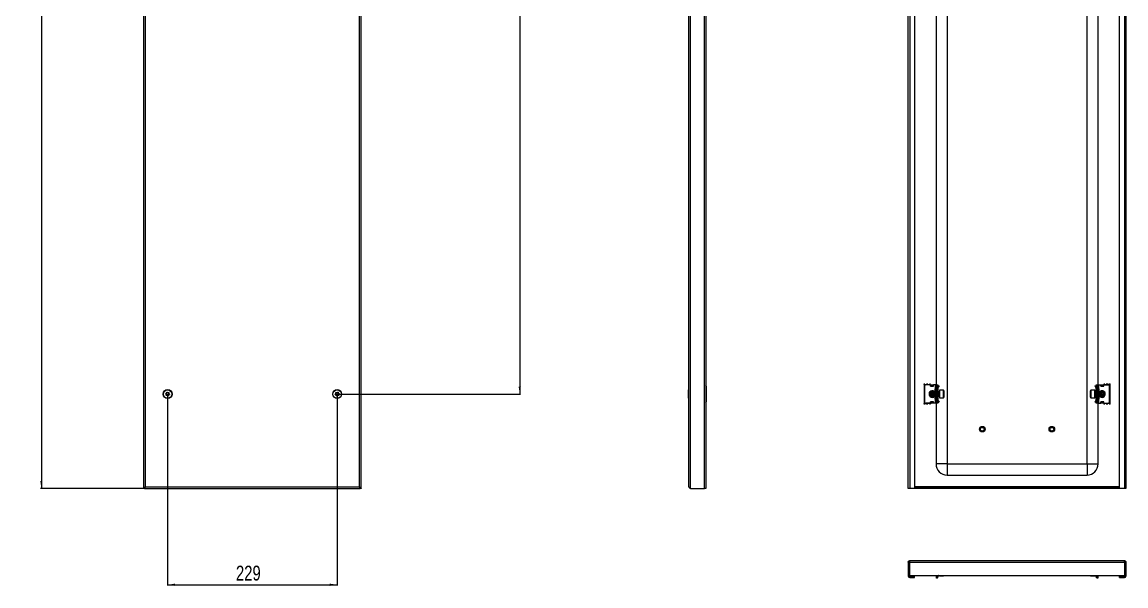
# Model space of a CAD drawing. Header units: millimetres. Extents: x -32 to 1459, y -1292 to 1206.
# Drawn here: x -32 to 1459, y -1292 to -530 of the extents above; entities that cross this region are included whole.
import ezdxf

# ---------------------------------------------------------------- set-up
doc = ezdxf.new("R2010")
doc.units = ezdxf.units.MM
doc.layers.add('FORMAT', color=7, linetype='Continuous')
doc.styles.add('SLDTEXTSTYLE0', font='TXT', dxfattribs={"width": 0.75})
doc.dimstyles.new('SLDDIMSTYLE1', dxfattribs={"dimtxt": 20, "dimasz": 10, "dimexe": 0, "dimexo": 0.0625, "dimgap": 5, "dimtad": 2, "dimdec": 1, "dimrnd": 1e-09, "dimzin": 12, "dimdsep": 46, "dimtxsty": 'SLDTEXTSTYLE0', "dimsah": 1, "dimcen": 0.09, "dimadec": 0, "dimazin": 3, "dimtfac": 1, "dimtofl": 0, "dimtmove": 0, "dimatfit": 3, "dimfxl": 0, "dimfrac": 2, "dimtolj": 1, "dimtzin": 12, "dimarcsym": 0})

# ---------------------------------------------------------------- blocks, each defined once
blk = doc.blocks.new('_D_1')
at = {"layer": 'FORMAT'}
for p, q in [((131.9, 994.6), (-7.1, 994.6)), ((-6.1, 994.6), (-6.1, -1160.4)), ((131.9, -1160.4), (-7.1, -1160.4))]:
    blk.add_line(p, q, dxfattribs=at)
for points in [[(-6.1, 994.6), (-7.6, 984.6), (-4.6, 984.6)], [(-6.1, -1160.4), (-4.6, -1150.4), (-7.6, -1150.4)]]:
    blk.add_solid(points, dxfattribs=at)
at = {"layer": 'FORMAT', "insert": (-31.9, -112.5), "char_height": 20, "attachment_point": 1, "rotation": 90, "style": 'SLDTEXTSTYLE0'}
blk.add_mtext('2155', dxfattribs=at)
blk = doc.blocks.new('_D_3')
at = {"layer": 'FORMAT'}
for p, q in [((393.4, 867.1), (641.1, 867.1)), ((640.1, 867.1), (640.1, -1032.9)), ((393.4, -1032.9), (641.1, -1032.9))]:
    blk.add_line(p, q, dxfattribs=at)
for points in [[(640.1, 867.1), (638.5, 857.1), (641.6, 857.1)], [(640.1, -1032.9), (641.6, -1022.9), (638.5, -1022.9)]]:
    blk.add_solid(points, dxfattribs=at)
at = {"layer": 'FORMAT', "insert": (614.3, -112.5), "char_height": 20, "attachment_point": 1, "rotation": 90, "style": 'SLDTEXTSTYLE0'}
blk.add_mtext('1900', dxfattribs=at)
blk = doc.blocks.new('_D_4')
at = {"layer": 'FORMAT'}
for p, q in [((164.4, -1032.9), (164.4, -1291.6)), ((393.4, -1032.9), (393.4, -1291.6)), ((164.4, -1290.6), (393.4, -1290.6))]:
    blk.add_line(p, q, dxfattribs=at)
for points in [[(164.4, -1290.6), (174.4, -1292.1), (174.4, -1289)], [(393.4, -1290.6), (383.4, -1289), (383.4, -1292.1)]]:
    blk.add_solid(points, dxfattribs=at)
at = {"layer": 'FORMAT', "insert": (256.7, -1264.8), "char_height": 20, "attachment_point": 1, "style": 'SLDTEXTSTYLE0'}
blk.add_mtext('229', dxfattribs=at)

msp = doc.modelspace()

# ---------------------------------------------------------------- linework, layer by layer
at = {"color": 7, "linetype": 'Continuous', "lineweight": 25}
for p, q in [((131.9, 994.59), (131.9, -1160.41)), ((425.9, -1160.41), (425.9, 994.59)), ((868.5, -1158.31), (868.5, 992.49)), ((891.5, 994.59), (891.5, -1160.41)), ((1164.83, -1160.41), (1164.83, 994.59)), ((1173.33, 994.59), (1173.33, -1160.41)), ((1450.33, -1160.41), (1450.33, 994.59)), ((1458.83, 994.59), (1458.83, -1160.41)), ((1217.33, 961.59), (1217.33, -1127.41)), ((1406.33, -1127.41), (1406.33, 961.59)), ((1202.33, -370.41), (1202.33, -1020.41)), ((1421.33, -1020.41), (1421.33, -370.41)), ((868.5, -1027.13), (868.2, -1027.13)), ((868.2, -1035.06), (868.2, -1027.13)), ((892, -1022.41), (892, -1043.41)), ((1186.33, -1020.16), (1186.33, -1045.66)), ((1186.83, -1022.41), (1186.83, -1043.41)), ((1194.83, -1020.41), (1188.83, -1020.41)), ((1194.33, -1020.16), (1194.33, -1020.41)), ((1194.83, -1020.41), (1194.83, -1022.41)), ((1195.03, -1020.53), (1194.83, -1020.53)), ((1194.83, -1022.41), (1198.83, -1022.41)), ((1195.03, -1022.41), (1195.03, -1020.53)), ((1195.08, -1020.79), (1195.58, -1020.44)), ((1195.58, -1020.79), (1195.08, -1021.15)), ((1195.08, -1021.15), (1195.08, -1020.79)), ((1195.08, -1022.06), (1195.08, -1021.15)), ((1195.08, -1022.41), (1195.08, -1022.06)), ((1195.58, -1020.44), (1195.58, -1020.79)), ((1195.58, -1020.44), (1198.08, -1020.44)), ((1195.58, -1020.79), (1198.08, -1020.79)), ((1198.08, -1020.79), (1198.08, -1020.44)), ((1198.08, -1020.44), (1198.58, -1020.79)), ((1198.58, -1021.15), (1198.08, -1020.79)), ((1198.58, -1020.79), (1198.58, -1021.15)), ((1198.58, -1021.15), (1198.58, -1022.06)), ((1198.58, -1022.06), (1198.58, -1022.41)), ((1198.83, -1022.41), (1198.83, -1020.41)), ((1201.33, -1020.41), (1198.83, -1020.41)), ((1200.83, -1025.91), (1200.83, -1027.91)), ((1201.33, -1025.91), (1200.83, -1025.91)), ((1200.83, -1027.66), (1201.83, -1027.66)), ((1200.83, -1027.91), (1202.51, -1028.88)), ((1202.83, -1020.41), (1201.33, -1020.41)), ((1202.83, -1025.91), (1201.33, -1025.91)), ((1201.83, -1027.66), (1202.33, -1027.66)), ((1202.33, -1027.66), (1202.33, -1028.78)), ((1202.83, -1022.41), (1202.83, -1020.41)), ((1202.83, -1020.41), (1204.83, -1020.41)), ((1202.83, -1022.41), (1202.83, -1043.41)), ((1203.83, -1043.41), (1203.83, -1022.41)), ((1204.83, -1020.41), (1204.83, -1020.68)), ((1204.83, -1020.68), (1204.83, -1045.15)), ((1204.83, -1021.5), (1205.04, -1021.71)), ((1205.33, -1024.16), (1204.83, -1024.16)), ((1205.33, -1027.66), (1204.83, -1027.66)), ((1205.33, -1022.41), (1205.33, -1022.87)), ((1205.33, -1027.66), (1205.33, -1024.16)), ((1205.33, -1029.91), (1205.33, -1027.66)), ((1205.42, -1022.75), (1206.39, -1021.77)), ((1205.77, -1023.1), (1205.42, -1022.75)), ((1205.77, -1023.1), (1206.75, -1022.13)), ((1206.39, -1021.77), (1206.75, -1022.13)), ((1212.23, -1027.91), (1206.83, -1027.91)), ((1206.83, -1027.91), (1206.83, -1037.54)), ((1212.83, -1028.51), (1212.83, -1036.98)), ((1410.83, -1037.31), (1410.83, -1028.51)), ((1416.83, -1027.91), (1411.43, -1027.91)), ((1416.83, -1037.91), (1416.83, -1027.91)), ((1417.27, -1021.77), (1416.92, -1022.13)), ((1417.89, -1023.1), (1416.92, -1022.13)), ((1418.25, -1022.75), (1417.27, -1021.77)), ((1417.89, -1023.1), (1418.25, -1022.75)), ((1418.33, -1022.41), (1418.33, -1022.81)), ((1418.33, -1024.16), (1418.83, -1024.16)), ((1418.33, -1024.16), (1418.33, -1027.66)), ((1418.83, -1027.66), (1418.33, -1027.66)), ((1418.33, -1027.66), (1418.33, -1029.91)), ((1418.62, -1021.71), (1418.83, -1021.5)), ((1418.83, -1020.41), (1420.83, -1020.41)), ((1418.83, -1020.68), (1418.83, -1020.41)), ((1418.83, -1045.15), (1418.83, -1020.68)), ((1419.83, -1022.41), (1419.83, -1043.41)), ((1420.83, -1020.41), (1420.83, -1022.41)), ((1420.83, -1020.41), (1422.33, -1020.41)), ((1420.83, -1043.41), (1420.83, -1022.41)), ((1422.33, -1025.91), (1420.83, -1025.91)), ((1421.16, -1028.88), (1422.83, -1027.91)), ((1421.33, -1028.78), (1421.33, -1027.66)), ((1421.33, -1027.66), (1421.83, -1027.66)), ((1421.83, -1027.66), (1422.83, -1027.66)), ((1422.33, -1020.41), (1424.83, -1020.41)), ((1422.83, -1025.91), (1422.33, -1025.91)), ((1422.83, -1027.91), (1422.83, -1025.91)), ((1424.83, -1020.41), (1424.83, -1022.41)), ((1424.83, -1022.41), (1428.83, -1022.41)), ((1425.08, -1020.79), (1425.58, -1020.44)), ((1425.58, -1020.79), (1425.08, -1021.15)), ((1425.08, -1021.15), (1425.08, -1020.79)), ((1425.08, -1022.06), (1425.08, -1021.15)), ((1425.08, -1022.41), (1425.08, -1022.06)), ((1425.58, -1020.44), (1425.58, -1020.79)), ((1425.58, -1020.44), (1428.08, -1020.44)), ((1425.58, -1020.79), (1428.08, -1020.79)), ((1428.08, -1020.79), (1428.08, -1020.44)), ((1428.08, -1020.44), (1428.58, -1020.79)), ((1428.58, -1021.15), (1428.08, -1020.79)), ((1428.58, -1020.79), (1428.58, -1021.15)), ((1428.58, -1021.15), (1428.58, -1022.06)), ((1428.58, -1022.06), (1428.58, -1022.41)), ((1428.63, -1020.53), (1428.63, -1022.41)), ((1428.83, -1020.53), (1428.63, -1020.53)), ((1428.83, -1022.41), (1428.83, -1020.41)), ((1428.83, -1020.41), (1434.83, -1020.41)), ((1429.33, -1020.41), (1429.33, -1020.16)), ((1436.83, -1043.41), (1436.83, -1022.41)), ((1437.33, -1045.66), (1437.33, -1020.16)), ((868.2, -1038.7), (868.2, -1035.06)), ((868.2, -1038.7), (868.5, -1038.7)), ((1194.83, -1043.41), (1194.83, -1045.41)), ((1198.83, -1043.41), (1194.83, -1043.41)), ((1195.03, -1045.3), (1195.03, -1043.41)), ((1195.08, -1043.77), (1195.08, -1043.41)), ((1197.14, -1030.16), (1196.31, -1030.35)), ((1197.39, -1029.91), (1196.83, -1030.47)), ((1196.83, -1030.47), (1196.83, -1035.17)), ((1196.83, -1035.17), (1196.83, -1035.36)), ((1196.83, -1035.36), (1197.39, -1035.91)), ((1197.44, -1029.91), (1197.39, -1029.91)), ((1197.39, -1029.91), (1197.39, -1035.69)), ((1197.39, -1035.69), (1197.39, -1035.91)), ((1197.39, -1035.91), (1197.44, -1035.91)), ((1197.83, -1030.47), (1197.44, -1029.91)), ((1197.44, -1029.91), (1197.44, -1031.77)), ((1197.44, -1031.77), (1197.44, -1035.91)), ((1197.44, -1035.91), (1197.83, -1035.36)), ((1197.99, -1030.24), (1197.62, -1030.17)), ((1198.22, -1029.91), (1197.83, -1030.47)), ((1197.83, -1030.47), (1197.83, -1031.98)), ((1197.83, -1031.98), (1197.83, -1035.36)), ((1197.83, -1035.36), (1198.22, -1035.91)), ((1198.44, -1029.91), (1198.22, -1029.91)), ((1198.22, -1029.91), (1198.22, -1031.77)), ((1198.22, -1031.77), (1198.22, -1035.91)), ((1198.22, -1035.91), (1198.44, -1035.91)), ((1198.83, -1030.47), (1198.44, -1029.91)), ((1198.44, -1029.91), (1198.44, -1031.77)), ((1198.44, -1031.77), (1198.44, -1035.91)), ((1198.44, -1035.91), (1198.83, -1035.36)), ((1198.58, -1043.41), (1198.58, -1043.77)), ((1198.66, -1030.22), (1198.91, -1030.36)), ((1198.91, -1035.47), (1198.66, -1035.6)), ((1199.22, -1029.91), (1198.83, -1030.47)), ((1198.83, -1030.47), (1198.83, -1031.98)), ((1198.83, -1031.98), (1198.83, -1035.36)), ((1198.83, -1035.36), (1199.22, -1035.91)), ((1198.83, -1045.41), (1198.83, -1043.41)), ((1199.44, -1029.91), (1199.22, -1029.91)), ((1199.22, -1029.91), (1199.22, -1031.77)), ((1199.22, -1031.77), (1199.22, -1035.91)), ((1199.22, -1035.91), (1199.44, -1035.91)), ((1199.83, -1030.47), (1199.44, -1029.91)), ((1199.44, -1029.91), (1199.44, -1031.77)), ((1199.44, -1031.77), (1199.44, -1035.91)), ((1199.44, -1035.91), (1199.83, -1035.36)), ((1200.22, -1029.91), (1199.83, -1030.47)), ((1199.83, -1030.47), (1199.83, -1031.98)), ((1199.83, -1031.98), (1199.83, -1035.36)), ((1199.83, -1035.36), (1200.22, -1035.91)), ((1200.44, -1029.91), (1200.22, -1029.91)), ((1200.22, -1029.91), (1200.22, -1031.77)), ((1200.22, -1031.77), (1200.22, -1035.91)), ((1200.22, -1035.91), (1200.44, -1035.91)), ((1200.83, -1030.47), (1200.44, -1029.91)), ((1200.44, -1029.91), (1200.44, -1031.77)), ((1200.44, -1031.77), (1200.44, -1035.91)), ((1200.44, -1035.91), (1200.83, -1035.36)), ((1202.33, -1028.91), (1200.83, -1028.91)), ((1200.83, -1028.91), (1200.83, -1036.91)), ((1200.83, -1036.91), (1202.33, -1036.91)), ((1202.51, -1036.95), (1200.83, -1037.91)), ((1200.83, -1037.91), (1200.83, -1039.91)), ((1201.83, -1038.16), (1200.83, -1038.16)), ((1200.83, -1039.91), (1201.33, -1039.91)), ((1201.33, -1039.91), (1202.83, -1039.91)), ((1202.33, -1038.16), (1201.83, -1038.16)), ((1202.33, -1037.05), (1202.33, -1038.16)), ((1202.83, -1045.41), (1202.83, -1043.41)), ((1205.22, -1029.91), (1204.83, -1030.47)), ((1204.83, -1035.36), (1205.22, -1035.91)), ((1204.83, -1038.16), (1205.33, -1038.16)), ((1205.33, -1041.66), (1204.83, -1041.66)), ((1205.44, -1029.91), (1205.22, -1029.91)), ((1205.22, -1029.91), (1205.22, -1031.77)), ((1205.22, -1031.77), (1205.22, -1035.91)), ((1205.22, -1035.91), (1205.44, -1035.91)), ((1205.33, -1038.16), (1205.33, -1035.91)), ((1205.33, -1041.66), (1205.33, -1038.16)), ((1205.33, -1043.41), (1205.33, -1043.02)), ((1205.77, -1042.72), (1205.42, -1043.08)), ((1205.42, -1043.08), (1206.39, -1044.05)), ((1205.83, -1030.47), (1205.44, -1029.91)), ((1205.44, -1029.91), (1205.44, -1031.77)), ((1205.44, -1031.77), (1205.44, -1035.91)), ((1205.44, -1035.91), (1205.83, -1035.36)), ((1205.77, -1042.72), (1206.75, -1043.7)), ((1206.22, -1029.91), (1205.83, -1030.47)), ((1205.83, -1030.47), (1205.83, -1031.98)), ((1205.83, -1031.98), (1205.83, -1035.36)), ((1205.83, -1035.36), (1206.22, -1035.91)), ((1206.58, -1029.91), (1206.22, -1029.91)), ((1206.22, -1029.91), (1206.22, -1031.77)), ((1206.22, -1031.77), (1206.22, -1035.91)), ((1206.22, -1035.91), (1206.58, -1035.91)), ((1206.39, -1044.05), (1206.75, -1043.7)), ((1206.83, -1037.54), (1206.83, -1037.91)), ((1206.83, -1037.91), (1212.23, -1037.91)), ((1212.83, -1036.98), (1212.83, -1037.31)), ((1411.43, -1037.91), (1416.83, -1037.91)), ((1417.89, -1042.72), (1416.92, -1043.7)), ((1417.27, -1044.05), (1416.92, -1043.7)), ((1417.44, -1029.91), (1417.08, -1029.91)), ((1417.08, -1035.91), (1417.44, -1035.91)), ((1418.25, -1043.08), (1417.27, -1044.05)), ((1417.83, -1030.47), (1417.44, -1029.91)), ((1417.44, -1031.77), (1417.44, -1029.91)), ((1417.44, -1035.91), (1417.44, -1031.77)), ((1417.44, -1035.91), (1417.83, -1035.36)), ((1418.22, -1029.91), (1417.83, -1030.47)), ((1417.83, -1031.98), (1417.83, -1030.47)), ((1417.83, -1035.36), (1417.83, -1031.98)), ((1417.83, -1035.36), (1418.22, -1035.91)), ((1417.89, -1042.72), (1418.25, -1043.08)), ((1418.44, -1029.91), (1418.22, -1029.91)), ((1418.22, -1031.77), (1418.22, -1029.91)), ((1418.22, -1035.91), (1418.22, -1031.77)), ((1418.22, -1035.91), (1418.44, -1035.91)), ((1418.33, -1035.91), (1418.33, -1038.16)), ((1418.33, -1038.16), (1418.33, -1041.66)), ((1418.33, -1038.16), (1418.83, -1038.16)), ((1418.33, -1041.66), (1418.83, -1041.66)), ((1418.33, -1043.41), (1418.33, -1042.95)), ((1418.83, -1030.47), (1418.44, -1029.91)), ((1418.44, -1031.77), (1418.44, -1029.91)), ((1418.44, -1035.91), (1418.44, -1031.77)), ((1418.44, -1035.91), (1418.83, -1035.36)), ((1420.83, -1039.91), (1422.33, -1039.91)), ((1420.83, -1043.41), (1420.83, -1045.41)), ((1422.83, -1037.91), (1421.16, -1036.95)), ((1422.83, -1028.91), (1421.33, -1028.91)), ((1421.33, -1036.91), (1422.83, -1036.91)), ((1421.33, -1038.16), (1421.33, -1037.05)), ((1421.83, -1038.16), (1421.33, -1038.16)), ((1422.83, -1038.16), (1421.83, -1038.16)), ((1422.33, -1039.91), (1422.83, -1039.91)), ((1422.83, -1036.91), (1422.83, -1028.91)), ((1423.22, -1029.91), (1422.83, -1030.47)), ((1422.83, -1035.36), (1423.22, -1035.91)), ((1422.83, -1039.91), (1422.83, -1037.91)), ((1423.44, -1029.91), (1423.22, -1029.91)), ((1423.22, -1031.77), (1423.22, -1029.91)), ((1423.22, -1035.91), (1423.22, -1031.77)), ((1423.22, -1035.91), (1423.44, -1035.91)), ((1423.83, -1030.47), (1423.44, -1029.91)), ((1423.44, -1031.77), (1423.44, -1029.91)), ((1423.44, -1035.91), (1423.44, -1031.77)), ((1423.44, -1035.91), (1423.83, -1035.36)), ((1424.22, -1029.91), (1423.83, -1030.47)), ((1423.83, -1031.98), (1423.83, -1030.47)), ((1423.83, -1035.36), (1423.83, -1031.98)), ((1423.83, -1035.36), (1424.22, -1035.91)), ((1424.44, -1029.91), (1424.22, -1029.91)), ((1424.22, -1031.77), (1424.22, -1029.91)), ((1424.22, -1035.91), (1424.22, -1031.77)), ((1424.22, -1035.91), (1424.44, -1035.91)), ((1424.83, -1030.47), (1424.44, -1029.91)), ((1424.44, -1031.77), (1424.44, -1029.91)), ((1424.44, -1035.91), (1424.44, -1031.77)), ((1424.44, -1035.91), (1424.83, -1035.36)), ((1424.76, -1030.36), (1425, -1030.22)), ((1425, -1035.6), (1424.76, -1035.47)), ((1425.22, -1029.91), (1424.83, -1030.47)), ((1424.83, -1031.98), (1424.83, -1030.47)), ((1424.83, -1035.36), (1424.83, -1031.98)), ((1424.83, -1035.36), (1425.22, -1035.91)), ((1428.83, -1043.41), (1424.83, -1043.41)), ((1424.83, -1043.41), (1424.83, -1045.41)), ((1425.08, -1043.77), (1425.08, -1043.41)), ((1425.44, -1029.91), (1425.22, -1029.91)), ((1425.22, -1031.77), (1425.22, -1029.91)), ((1425.22, -1035.91), (1425.22, -1031.77)), ((1425.22, -1035.91), (1425.44, -1035.91)), ((1425.83, -1030.47), (1425.44, -1029.91)), ((1425.44, -1031.77), (1425.44, -1029.91)), ((1425.44, -1035.91), (1425.44, -1031.77)), ((1425.44, -1035.91), (1425.83, -1035.36)), ((1426.04, -1030.17), (1425.67, -1030.24)), ((1426.22, -1029.91), (1425.83, -1030.47)), ((1425.83, -1031.98), (1425.83, -1030.47)), ((1425.83, -1035.36), (1425.83, -1031.98)), ((1425.83, -1035.36), (1426.22, -1035.91)), ((1426.28, -1029.91), (1426.22, -1029.91)), ((1426.22, -1031.77), (1426.22, -1029.91)), ((1426.22, -1035.91), (1426.22, -1031.77)), ((1426.22, -1035.91), (1426.28, -1035.91)), ((1426.83, -1030.47), (1426.28, -1029.91)), ((1426.28, -1035.91), (1426.28, -1029.91)), ((1426.28, -1035.91), (1426.83, -1035.36)), ((1427.35, -1030.35), (1426.52, -1030.16)), ((1426.83, -1035.36), (1426.83, -1030.47)), ((1428.58, -1043.41), (1428.58, -1043.77)), ((1428.63, -1043.41), (1428.63, -1045.3)), ((1428.83, -1045.41), (1428.83, -1043.41)), ((1194.83, -1045.41), (1188.83, -1045.41)), ((1194.33, -1045.41), (1194.33, -1045.66)), ((1194.83, -1045.3), (1195.03, -1045.3)), ((1195.08, -1044.68), (1195.08, -1043.77)), ((1195.08, -1044.68), (1195.58, -1045.04)), ((1195.08, -1045.04), (1195.08, -1044.68)), ((1195.58, -1045.39), (1195.08, -1045.04)), ((1198.08, -1045.04), (1195.58, -1045.04)), ((1195.58, -1045.04), (1195.58, -1045.39)), ((1198.08, -1045.39), (1195.58, -1045.39)), ((1198.08, -1045.04), (1198.58, -1044.68)), ((1198.08, -1045.39), (1198.08, -1045.04)), ((1198.58, -1045.04), (1198.08, -1045.39)), ((1198.58, -1043.77), (1198.58, -1044.68)), ((1198.58, -1044.68), (1198.58, -1045.04)), ((1201.33, -1045.41), (1198.83, -1045.41)), ((1202.83, -1045.41), (1201.33, -1045.41)), ((1202.33, -1045.41), (1202.33, -1127.41)), ((1204.83, -1045.41), (1202.83, -1045.41)), ((1205.04, -1044.12), (1204.83, -1044.33)), ((1204.83, -1045.15), (1204.83, -1045.41)), ((1418.83, -1044.33), (1418.62, -1044.12)), ((1418.83, -1045.41), (1418.83, -1045.15)), ((1420.83, -1045.41), (1418.83, -1045.41)), ((1420.83, -1045.41), (1422.33, -1045.41)), ((1421.33, -1127.41), (1421.33, -1045.41)), ((1422.33, -1045.41), (1424.83, -1045.41)), ((1425.08, -1044.68), (1425.08, -1043.77)), ((1425.08, -1044.68), (1425.58, -1045.04)), ((1425.08, -1045.04), (1425.08, -1044.68)), ((1425.58, -1045.39), (1425.08, -1045.04)), ((1428.08, -1045.04), (1425.58, -1045.04)), ((1425.58, -1045.04), (1425.58, -1045.39)), ((1428.08, -1045.39), (1425.58, -1045.39)), ((1428.08, -1045.04), (1428.58, -1044.68)), ((1428.08, -1045.39), (1428.08, -1045.04)), ((1428.58, -1045.04), (1428.08, -1045.39)), ((1428.58, -1043.77), (1428.58, -1044.68)), ((1428.58, -1044.68), (1428.58, -1045.04)), ((1428.63, -1045.3), (1428.83, -1045.3)), ((1428.83, -1045.41), (1434.83, -1045.41)), ((1429.33, -1045.66), (1429.33, -1045.41)), ((1217.33, -1127.41), (1406.33, -1127.41)), ((1217.33, -1142.41), (1406.33, -1142.41)), ((133.4, -1160.41), (131.9, -1160.41)), ((133.4, -1160.41), (133.6, -1160.41)), ((133.6, -1159.3), (133.6, -1160.41)), ((133.6, -1160.41), (424.2, -1160.41)), ((424.2, -1159.3), (424.2, -1160.41)), ((424.2, -1160.41), (424.4, -1160.41)), ((425.9, -1160.41), (424.4, -1160.41)), ((870.6, -1160.41), (889.4, -1160.41)), ((891.5, -1160.41), (889.4, -1160.41)), ((1166.93, -1160.41), (1164.83, -1160.41)), ((1173.33, -1160.41), (1166.93, -1160.41)), ((1450.33, -1158.91), (1173.33, -1158.91)), ((1450.33, -1160.41), (1173.33, -1160.41)), ((1456.73, -1160.41), (1450.33, -1160.41)), ((1458.83, -1160.41), (1456.73, -1160.41)), ((1166.33, -1260.06), (1164.83, -1260.06)), ((1164.83, -1260.06), (1164.83, -1278.86)), ((1166.33, -1260.06), (1166.33, -1278.86)), ((1166.53, -1260.06), (1166.53, -1277.96)), ((1166.93, -1257.96), (1456.73, -1257.96)), ((1191.55, -1257.66), (1191.55, -1257.96)), ((1191.55, -1257.66), (1203.12, -1257.66)), ((1203.12, -1257.96), (1203.12, -1257.66)), ((1420.55, -1257.66), (1420.55, -1257.96)), ((1420.55, -1257.66), (1431.7, -1257.66)), ((1431.7, -1257.66), (1432.12, -1257.66)), ((1432.12, -1257.96), (1432.12, -1257.66)), ((1457.13, -1260.06), (1457.13, -1277.96)), ((1458.83, -1260.06), (1457.33, -1260.06)), ((1457.33, -1260.06), (1457.33, -1278.86)), ((1458.83, -1260.06), (1458.83, -1278.86)), ((1166.53, -1277.96), (1457.13, -1277.96)), ((1166.93, -1279.46), (1173.33, -1279.46)), ((1166.93, -1280.96), (1173.33, -1280.96)), ((1173.33, -1280.96), (1173.33, -1279.46)), ((1202.83, -1279.46), (1202.83, -1277.96)), ((1202.83, -1281.46), (1202.83, -1279.46)), ((1203.83, -1281.46), (1202.83, -1281.46)), ((1203.83, -1281.46), (1204.83, -1280.46)), ((1204.83, -1279.46), (1204.83, -1277.96)), ((1205.33, -1278.46), (1204.83, -1278.46)), ((1204.83, -1279.46), (1204.83, -1280.46)), ((1206.83, -1277.96), (1206.83, -1278.46)), ((1206.83, -1278.46), (1212.23, -1278.46)), ((1411.43, -1278.46), (1416.83, -1278.46)), ((1416.83, -1278.46), (1416.83, -1277.96)), ((1418.33, -1278.46), (1418.83, -1278.46)), ((1418.83, -1279.46), (1418.83, -1277.96)), ((1418.83, -1280.46), (1418.83, -1279.46)), ((1418.83, -1280.46), (1419.83, -1281.46)), ((1420.83, -1281.46), (1419.83, -1281.46)), ((1420.83, -1279.46), (1420.83, -1277.96)), ((1420.83, -1279.46), (1420.83, -1281.46)), ((1450.33, -1280.96), (1450.33, -1279.46)), ((1450.33, -1279.46), (1456.73, -1279.46)), ((1450.33, -1280.96), (1456.73, -1280.96))]:
    msp.add_line(p, q, dxfattribs=at)
at = {"color": 8, "linetype": 'Continuous', "lineweight": 18}
for p, q in [((134, 992.49), (134, -1158.31)), ((423.8, -1158.31), (423.8, 992.49)), ((870.6, -1160.41), (870.6, 994.59)), ((889.4, -1160.41), (889.4, 994.59)), ((1166.93, 994.59), (1166.93, -1160.41)), ((1456.73, 994.59), (1456.73, -1160.41)), ((1186.33, -1020.16), (1190.33, -1020.16)), ((1190.33, -1020.16), (1194.33, -1020.16)), ((1198.58, -1022.06), (1195.08, -1022.06)), ((1201.33, -1020.41), (1201.33, -1025.91)), ((1201.83, -1025.91), (1201.83, -1027.66)), ((1203.83, -1022.41), (1202.83, -1022.41)), ((1204.83, -1021.91), (1205.04, -1021.71)), ((1204.83, -1022.41), (1205.33, -1022.41)), ((1212.23, -1037.54), (1212.23, -1027.91)), ((1411.43, -1027.91), (1411.43, -1037.91)), ((1418.83, -1022.41), (1418.33, -1022.41)), ((1418.83, -1021.91), (1418.62, -1021.71)), ((1420.83, -1022.41), (1419.83, -1022.41)), ((1421.83, -1027.66), (1421.83, -1025.91)), ((1422.33, -1025.91), (1422.33, -1020.41)), ((1428.58, -1022.06), (1425.08, -1022.06)), ((1429.33, -1020.16), (1433.33, -1020.16)), ((1437.33, -1020.16), (1433.33, -1020.16)), ((1201.33, -1039.91), (1201.33, -1045.41)), ((1201.83, -1038.16), (1201.83, -1039.91)), ((1202.33, -1036.91), (1202.33, -1028.91)), ((1202.83, -1043.41), (1203.83, -1043.41)), ((1204.83, -1043.41), (1205.33, -1043.41)), ((1206.58, -1035.91), (1206.58, -1029.91)), ((1212.23, -1037.91), (1212.23, -1037.54)), ((1417.08, -1029.91), (1417.08, -1035.69)), ((1417.08, -1035.69), (1417.08, -1035.91)), ((1418.83, -1043.41), (1418.33, -1043.41)), ((1419.83, -1043.41), (1420.83, -1043.41)), ((1421.33, -1028.91), (1421.33, -1036.91)), ((1421.83, -1039.91), (1421.83, -1038.16)), ((1422.33, -1045.41), (1422.33, -1039.91)), ((1186.33, -1045.66), (1190.33, -1045.66)), ((1194.33, -1045.66), (1190.33, -1045.66)), ((1195.08, -1043.77), (1198.58, -1043.77)), ((1204.83, -1043.91), (1205.04, -1044.12)), ((1418.83, -1043.91), (1418.62, -1044.12)), ((1425.08, -1043.77), (1428.58, -1043.77)), ((1433.33, -1045.66), (1429.33, -1045.66)), ((1437.33, -1045.66), (1433.33, -1045.66)), ((1217.33, -1127.41), (1202.33, -1127.41)), ((1217.33, -1127.41), (1217.33, -1142.41)), ((1406.33, -1127.41), (1406.33, -1142.41)), ((1406.33, -1127.41), (1421.33, -1127.41)), ((134, -1158.31), (423.8, -1158.31)), ((1450.33, -1158.31), (1173.33, -1158.31)), ((1166.53, -1260.06), (1457.13, -1260.06)), ((1166.33, -1278.86), (1164.83, -1278.86)), ((1166.93, -1279.46), (1166.93, -1280.96)), ((1202.83, -1279.46), (1204.83, -1279.46)), ((1212.23, -1278.46), (1212.23, -1277.96)), ((1411.43, -1277.96), (1411.43, -1278.46)), ((1418.83, -1279.46), (1420.83, -1279.46)), ((1456.73, -1279.46), (1456.73, -1280.96)), ((1457.33, -1278.86), (1458.83, -1278.86))]:
    msp.add_line(p, q, dxfattribs=at)
at = {"color": 7, "linetype": 'Continuous', "lineweight": 25, "flags": 128}
for points in [[(1197.62, -1035.66), (1197.87, -1035.62), (1197.99, -1035.59)], [(1425.67, -1035.59), (1425.8, -1035.62), (1426.04, -1035.66)]]:
    msp.add_lwpolyline(points, dxfattribs=at)
at = {"color": 7, "linetype": 'Continuous', "lineweight": 25}
for centre, radius in [((164.4, -1032.91), 6), ((164.4, -1032.91), 5.78), ((393.4, -1032.91), 6), ((393.4, -1032.91), 5.78), ((164.4, -1032.91), 1.85), ((393.4, -1032.91), 1.85), ((1264.83, -1080.41), 3.75), ((1264.83, -1080.41), 3), ((1264.83, -1080.41), 2.5), ((1358.83, -1080.41), 3.75), ((1358.83, -1080.41), 3), ((1358.83, -1080.41), 2.5)]:
    msp.add_circle(centre, radius, dxfattribs=at)
for centre, radius, start, end in [((890, -1022.41), 2, 0, 41.40962), ((1188.83, -1022.41), 2, 90, 180), ((1202.33, -1028.41), 0.5, 270, 360), ((1205.83, -1022.41), 2, 120, 180), ((1204.33, -1022.41), 1, 0, 45), ((1212.23, -1028.51), 0.6, 0, 90), ((1411.43, -1028.51), 0.6, 90, 180), ((1419.33, -1022.41), 1, 135, 180), ((1417.83, -1022.41), 2, 0, 60), ((1421.33, -1028.41), 0.5, 180, 270), ((1434.83, -1022.41), 2, 0, 90), ((890, -1043.41), 2, 318.59038, 0), ((1188.83, -1043.41), 2, 180, 270), ((1197.33, -1032.91), 4, 45.71765, 270), ((1197.33, -1032.91), 3, 74.33161, 285.66839), ((1197.33, -1032.91), 2.76, 111.7574, 265.98739), ((1197.33, -1032.91), 2.45, 101.79772, 201.7574), ((1197.33, -1032.91), 2.45, 201.7574, 258.20228), ((1197.33, -1032.91), 4, 270, 314.28235), ((1202.33, -1037.41), 0.5, 0, 90), ((1205.83, -1043.41), 2, 180, 240), ((1204.33, -1043.41), 1, 315, 0), ((1206.58, -1029.66), 0.25, 270, 0), ((1206.58, -1036.16), 0.25, 360, 90), ((1212.23, -1037.31), 0.6, 270, 360), ((1411.43, -1037.31), 0.6, 180, 270), ((1417.08, -1029.66), 0.25, 180, 270), ((1417.08, -1036.16), 0.25, 90, 180), ((1419.33, -1043.41), 1, 180, 225), ((1417.83, -1043.41), 2, 300, 0), ((1421.33, -1037.41), 0.5, 90, 180), ((1426.33, -1032.91), 4, 90, 134.28235), ((1426.33, -1032.91), 4, 225.71765, 90), ((1426.33, -1032.91), 3, 254.33161, 105.66839), ((1426.33, -1032.91), 2.76, 274.01261, 68.2426), ((1426.33, -1032.91), 2.45, 281.79772, 78.20228), ((1434.83, -1043.41), 2, 270, 0), ((1217.33, -1127.41), 15, 180, 270), ((1406.33, -1127.41), 15, 270, 0), ((1166.93, -1278.86), 2.1, 180, 270), ((1166.93, -1278.86), 0.6, 180, 270), ((1212.23, -1277.86), 0.6, 270, 350.40593), ((1411.43, -1277.86), 0.6, 189.59407, 270), ((1456.73, -1278.86), 2.1, 270, 0), ((1456.73, -1278.86), 0.6, 270, 0)]:
    msp.add_arc(centre, radius, start, end, dxfattribs=at)
at = {"color": 8, "linetype": 'Continuous', "lineweight": 18}
for centre, start, end in [((1197.33, -1032.91), 38.94244, 270), ((1426.33, -1032.91), 218.94244, 90), ((1426.33, -1032.91), 90, 141.05756), ((1197.33, -1032.91), 270, 321.05756)]:
    msp.add_arc(centre, 4.5, start, end, dxfattribs=at)
at = {"color": 7, "linetype": 'Continuous', "lineweight": 25}
for points, knots in [([(1186.33, -1020.16), (1186.43, -1019.92), (1186.62, -1019.43), (1186.81, -1019.04), (1186.9, -1018.84)], [0, 0, 0, 0, 0.5020654, 1, 1, 1, 1]), ([(1189.76, -1018.85), (1189.84, -1019.01), (1190.01, -1019.36), (1190.21, -1019.84), (1190.32, -1020.12), (1190.33, -1020.16)], [0, 0, 0, 0, 0.4154826, 0.9171518, 1, 1, 1, 1]), ([(1190.33, -1020.16), (1190.43, -1019.92), (1190.62, -1019.43), (1190.81, -1019.04), (1190.9, -1018.84)], [0, 0, 0, 0, 0.50206541, 1, 1, 1, 1]), ([(1193.76, -1018.85), (1193.84, -1019.01), (1194.01, -1019.36), (1194.21, -1019.84), (1194.32, -1020.12), (1194.33, -1020.16)], [0, 0, 0, 0, 0.4154826, 0.9171518, 1, 1, 1, 1]), ([(1205.42, -1022.75), (1205.26, -1022.94), (1204.96, -1023.32), (1204.84, -1023.84), (1204.83, -1024.12), (1204.83, -1024.16)], [0, 0, 0, 0, 0.46186285, 0.92372566, 1, 1, 1, 1]), ([(1205.77, -1023.1), (1205.65, -1023.25), (1205.47, -1023.48), (1205.35, -1023.86), (1205.34, -1024.06), (1205.33, -1024.16)], [0, 0, 0, 0, 0.4850424, 0.7384039, 1, 1, 1, 1]), ([(1418.33, -1024.16), (1418.31, -1023.97), (1418.28, -1023.68), (1418.09, -1023.33), (1417.96, -1023.18), (1417.89, -1023.1)], [0, 0, 0, 0, 0.4850424, 0.7384039, 1, 1, 1, 1]), ([(1418.83, -1024.16), (1418.81, -1023.92), (1418.76, -1023.44), (1418.47, -1022.98), (1418.27, -1022.78), (1418.25, -1022.75)], [0, 0, 0, 0, 0.4618628, 0.9237257, 1, 1, 1, 1]), ([(1429.33, -1020.16), (1429.38, -1020.04), (1429.47, -1019.8), (1429.62, -1019.45), (1429.76, -1019.12), (1429.86, -1018.94), (1429.9, -1018.84)], [0, 0, 0, 0, 0.2474545, 0.5020799, 0.7495343, 1, 1, 1, 1]), ([(1432.76, -1018.85), (1432.84, -1019.01), (1433.01, -1019.36), (1433.21, -1019.84), (1433.32, -1020.12), (1433.33, -1020.16)], [0, 0, 0, 0, 0.4154826, 0.9171518, 1, 1, 1, 1]), ([(1433.33, -1020.16), (1433.43, -1019.92), (1433.62, -1019.43), (1433.81, -1019.04), (1433.9, -1018.84)], [0, 0, 0, 0, 0.5020654, 1, 1, 1, 1]), ([(1436.76, -1018.85), (1436.84, -1019.01), (1437.01, -1019.36), (1437.21, -1019.84), (1437.32, -1020.12), (1437.33, -1020.16)], [0, 0, 0, 0, 0.4154826, 0.91715183, 1, 1, 1, 1]), ([(165.44, -1035.51), (165.45, -1035.51), (165.47, -1035.49), (165.5, -1035.44), (165.54, -1035.3), (165.58, -1034.92), (165.63, -1034.38), (166, -1033.87), (166.47, -1033.65), (166.84, -1033.52), (167.06, -1033.43), (167.14, -1033.37), (167.16, -1033.34), (167.17, -1033.31), (167.17, -1033.27), (167.13, -1033.21), (166.93, -1033.03), (166.53, -1032.77), (166.05, -1032.26), (166.04, -1031.54), (166.15, -1031.08), (166.18, -1030.81), (166.16, -1030.75), (166.14, -1030.72), (166.11, -1030.7), (166.08, -1030.7), (166.03, -1030.7), (165.95, -1030.72), (165.74, -1030.8), (165.4, -1030.96), (164.91, -1031.12), (164.28, -1031), (163.87, -1030.65), (163.57, -1030.39), (163.45, -1030.32), (163.39, -1030.31), (163.36, -1030.31), (163.33, -1030.34), (163.3, -1030.38), (163.26, -1030.52), (163.22, -1030.91), (163.16, -1031.45), (162.79, -1031.96), (162.33, -1032.18), (161.95, -1032.31), (161.73, -1032.4), (161.66, -1032.46), (161.63, -1032.49), (161.62, -1032.52), (161.63, -1032.55), (161.66, -1032.62), (161.86, -1032.8), (162.26, -1033.05), (162.75, -1033.57), (162.75, -1034.28), (162.64, -1034.75), (162.62, -1035.01), (162.64, -1035.08), (162.66, -1035.11), (162.68, -1035.13), (162.72, -1035.13), (162.76, -1035.13), (162.84, -1035.11), (163.05, -1035.03), (163.4, -1034.87), (163.89, -1034.71), (164.51, -1034.83), (164.92, -1035.18), (165.22, -1035.44), (165.35, -1035.51), (165.41, -1035.52), (165.43, -1035.52), (165.44, -1035.51)], [0, 0, 0, 0, 0.0020087, 0.00442, 0.0093647, 0.0255282, 0.0677053, 0.0957862, 0.1246456, 0.1503415, 0.1605194, 0.1633943, 0.1656965, 0.1672448, 0.1688741, 0.1707699, 0.1786058, 0.2119941, 0.2499945, 0.2879948, 0.3213831, 0.329219, 0.3311148, 0.3327441, 0.3342924, 0.3362166, 0.3385353, 0.3413178, 0.349662, 0.3753578, 0.4042173, 0.4322982, 0.4744753, 0.4906388, 0.4966691, 0.49844, 0.5, 0.5020087, 0.50442, 0.5093647, 0.5255282, 0.5677053, 0.5957862, 0.6246456, 0.6503415, 0.6605194, 0.6633943, 0.6656965, 0.6672448, 0.6688741, 0.6707699, 0.6786058, 0.7119941, 0.7499945, 0.7879948, 0.8213831, 0.829219, 0.8311148, 0.8327441, 0.8342924, 0.8362166, 0.8385353, 0.8413178, 0.849662, 0.8753578, 0.9042173, 0.9322982, 0.9744753, 0.9906388, 0.9966691, 0.99844, 1, 1, 1, 1]), ([(392.36, -1035.51), (392.37, -1035.52), (392.4, -1035.52), (392.46, -1035.51), (392.58, -1035.43), (392.87, -1035.18), (393.28, -1034.83), (393.91, -1034.71), (394.4, -1034.87), (394.75, -1035.03), (394.98, -1035.12), (395.07, -1035.13), (395.11, -1035.13), (395.14, -1035.11), (395.16, -1035.08), (395.18, -1035.01), (395.15, -1034.75), (395.04, -1034.28), (395.05, -1033.57), (395.53, -1033.05), (395.93, -1032.8), (396.13, -1032.62), (396.17, -1032.55), (396.17, -1032.52), (396.16, -1032.49), (396.14, -1032.46), (396.11, -1032.43), (396.04, -1032.39), (395.83, -1032.3), (395.47, -1032.18), (395, -1031.96), (394.63, -1031.45), (394.58, -1030.91), (394.54, -1030.52), (394.5, -1030.37), (394.46, -1030.33), (394.43, -1030.31), (394.4, -1030.31), (394.34, -1030.32), (394.22, -1030.4), (393.92, -1030.65), (393.51, -1031), (392.89, -1031.12), (392.4, -1030.96), (392.04, -1030.79), (391.82, -1030.71), (391.73, -1030.69), (391.68, -1030.7), (391.66, -1030.72), (391.64, -1030.75), (391.62, -1030.81), (391.64, -1031.08), (391.75, -1031.54), (391.75, -1032.26), (391.26, -1032.77), (390.86, -1033.03), (390.66, -1033.21), (390.63, -1033.27), (390.62, -1033.31), (390.63, -1033.34), (390.65, -1033.37), (390.68, -1033.39), (390.76, -1033.44), (390.96, -1033.52), (391.33, -1033.65), (391.79, -1033.87), (392.16, -1034.38), (392.22, -1034.92), (392.26, -1035.31), (392.3, -1035.45), (392.33, -1035.5), (392.35, -1035.51), (392.36, -1035.51)], [0, 0, 0, 0, 0.0020087, 0.00442, 0.0093647, 0.0255282, 0.0677053, 0.0957862, 0.1246456, 0.1503415, 0.1605194, 0.1633943, 0.1656965, 0.1672448, 0.1688741, 0.1707699, 0.1786058, 0.2119941, 0.2499945, 0.2879948, 0.3213831, 0.329219, 0.3311148, 0.3327441, 0.3342924, 0.3362166, 0.3385353, 0.3413178, 0.349662, 0.3753578, 0.4042173, 0.4322982, 0.4744753, 0.4906388, 0.4966691, 0.49844, 0.5, 0.5020087, 0.50442, 0.5093647, 0.5255282, 0.5677053, 0.5957862, 0.6246456, 0.6503415, 0.6605194, 0.6633943, 0.6656965, 0.6672448, 0.6688741, 0.6707699, 0.6786058, 0.7119941, 0.7499945, 0.7879948, 0.8213831, 0.829219, 0.8311148, 0.8327441, 0.8342924, 0.8362166, 0.8385353, 0.8413178, 0.849662, 0.8753578, 0.9042173, 0.9322982, 0.9744753, 0.9906388, 0.9966691, 0.99844, 1, 1, 1, 1]), ([(1204.83, -1041.66), (1204.86, -1041.91), (1204.91, -1042.39), (1205.2, -1042.85), (1205.39, -1043.05), (1205.42, -1043.08)], [0, 0, 0, 0, 0.46186285, 0.92372566, 1, 1, 1, 1]), ([(1205.33, -1041.66), (1205.35, -1041.85), (1205.38, -1042.14), (1205.57, -1042.5), (1205.7, -1042.65), (1205.77, -1042.72)], [0, 0, 0, 0, 0.4850424, 0.7384039, 1, 1, 1, 1]), ([(1417.89, -1042.72), (1418.01, -1042.58), (1418.2, -1042.35), (1418.31, -1041.97), (1418.33, -1041.77), (1418.33, -1041.66)], [0, 0, 0, 0, 0.4850424, 0.7384039, 1, 1, 1, 1]), ([(1418.25, -1043.08), (1418.4, -1042.89), (1418.7, -1042.51), (1418.83, -1041.98), (1418.83, -1041.7), (1418.83, -1041.66)], [0, 0, 0, 0, 0.4618628, 0.9237257, 1, 1, 1, 1]), ([(1186.9, -1046.98), (1186.82, -1046.82), (1186.65, -1046.47), (1186.46, -1045.98), (1186.35, -1045.7), (1186.33, -1045.66)], [0, 0, 0, 0, 0.4154826, 0.9171518, 1, 1, 1, 1]), ([(1190.33, -1045.66), (1190.24, -1045.91), (1190.05, -1046.4), (1189.85, -1046.79), (1189.76, -1046.99)], [0, 0, 0, 0, 0.5020654, 1, 1, 1, 1]), ([(1190.9, -1046.98), (1190.82, -1046.82), (1190.65, -1046.47), (1190.46, -1045.98), (1190.35, -1045.7), (1190.33, -1045.66)], [0, 0, 0, 0, 0.4154826, 0.9171518, 1, 1, 1, 1]), ([(1194.33, -1045.66), (1194.28, -1045.78), (1194.19, -1046.03), (1194.05, -1046.37), (1193.9, -1046.7), (1193.81, -1046.89), (1193.76, -1046.99)], [0, 0, 0, 0, 0.24745446, 0.50207987, 0.74953432, 1, 1, 1, 1]), ([(1429.9, -1046.98), (1429.82, -1046.82), (1429.65, -1046.47), (1429.46, -1045.98), (1429.35, -1045.7), (1429.33, -1045.66)], [0, 0, 0, 0, 0.4154826, 0.9171518, 1, 1, 1, 1]), ([(1433.33, -1045.66), (1433.24, -1045.91), (1433.05, -1046.4), (1432.85, -1046.79), (1432.76, -1046.99)], [0, 0, 0, 0, 0.50206541, 1, 1, 1, 1]), ([(1433.9, -1046.98), (1433.82, -1046.82), (1433.65, -1046.47), (1433.46, -1045.98), (1433.35, -1045.7), (1433.33, -1045.66)], [0, 0, 0, 0, 0.4154826, 0.9171518, 1, 1, 1, 1]), ([(1437.33, -1045.66), (1437.24, -1045.91), (1437.05, -1046.4), (1436.85, -1046.79), (1436.76, -1046.99)], [0, 0, 0, 0, 0.5020654, 1, 1, 1, 1]), ([(131.9, -1160.41), (131.9, -1160.24), (131.95, -1160.06), (132.16, -1159.71), (132.32, -1159.54), (132.71, -1159.19), (132.94, -1159.01), (133.45, -1158.66), (133.72, -1158.49), (134, -1158.31)], [0, 0, 0, 0, 0.25, 0.25, 0.5, 0.5, 0.75, 0.75, 1, 1, 1, 1]), ([(133.4, -1160.41), (133.4, -1160.24), (133.41, -1160.06), (133.47, -1159.71), (133.52, -1159.54), (133.63, -1159.19), (133.7, -1159.01), (133.84, -1158.66), (133.92, -1158.49), (134, -1158.31)], [0, 0, 0, 0, 0.25, 0.25, 0.5, 0.5, 0.75, 0.75, 1, 1, 1, 1]), ([(134, -1158.31), (133.96, -1158.59), (133.93, -1158.86), (133.86, -1159.37), (133.83, -1159.6), (133.76, -1159.99), (133.73, -1160.15), (133.66, -1160.36), (133.63, -1160.41), (133.6, -1160.41)], [0, 0, 0, 0, 0.25, 0.25, 0.5, 0.5, 0.75, 0.75, 1, 1, 1, 1]), ([(424.2, -1160.41), (424.16, -1160.41), (424.13, -1160.36), (424.06, -1160.15), (424.03, -1159.99), (423.96, -1159.6), (423.93, -1159.37), (423.86, -1158.86), (423.83, -1158.59), (423.8, -1158.31)], [0, 0, 0, 0, 0.25, 0.25, 0.5, 0.5, 0.75, 0.75, 1, 1, 1, 1]), ([(423.8, -1158.31), (424.08, -1158.49), (424.34, -1158.66), (424.86, -1159.02), (425.09, -1159.19), (425.48, -1159.54), (425.63, -1159.71), (425.84, -1160.06), (425.9, -1160.24), (425.9, -1160.41)], [0, 0, 0, 0, 0.25, 0.25, 0.5, 0.5, 0.75, 0.75, 1, 1, 1, 1]), ([(423.8, -1158.31), (423.96, -1158.67), (424.11, -1159.02), (424.33, -1159.72), (424.4, -1160.06), (424.4, -1160.41)], [0, 0, 0, 0, 0.5, 0.5, 1, 1, 1, 1]), ([(868.5, -1158.31), (868.5, -1158.49), (868.55, -1158.66), (868.76, -1159.02), (868.91, -1159.19), (869.31, -1159.54), (869.54, -1159.71), (870.05, -1160.06), (870.32, -1160.24), (870.6, -1160.41)], [0, 0, 0, 0, 0.25, 0.25, 0.5, 0.5, 0.75, 0.75, 1, 1, 1, 1]), ([(1164.83, -1260.06), (1164.83, -1259.78), (1164.89, -1259.51), (1165.1, -1259), (1165.25, -1258.77), (1165.64, -1258.38), (1165.87, -1258.23), (1166.38, -1258.02), (1166.65, -1257.96), (1166.93, -1257.96)], [0, 0, 0, 0, 0.25, 0.25, 0.5, 0.5, 0.75, 0.75, 1, 1, 1, 1]), ([(1166.33, -1260.06), (1166.34, -1259.98), (1166.36, -1259.82), (1166.47, -1259.64), (1166.57, -1259.6), (1166.59, -1259.6)], [0, 0, 0, 0, 0.43279626, 0.86556588, 1, 1, 1, 1]), ([(1166.93, -1257.96), (1166.9, -1257.96), (1166.87, -1258.02), (1166.8, -1258.23), (1166.77, -1258.38), (1166.7, -1258.77), (1166.67, -1259), (1166.6, -1259.51), (1166.57, -1259.79), (1166.53, -1260.06)], [0, 0, 0, 0, 0.25, 0.25, 0.5, 0.5, 0.75, 0.75, 1, 1, 1, 1]), ([(1456.73, -1257.96), (1457.01, -1257.96), (1457.28, -1258.02), (1457.79, -1258.23), (1458.02, -1258.38), (1458.41, -1258.77), (1458.57, -1259), (1458.78, -1259.51), (1458.83, -1259.78), (1458.83, -1260.06)], [0, 0, 0, 0, 0.25, 0.25, 0.5, 0.5, 0.75, 0.75, 1, 1, 1, 1]), ([(1457.13, -1260.06), (1457.1, -1259.79), (1457.07, -1259.51), (1457, -1259), (1456.97, -1258.77), (1456.9, -1258.38), (1456.87, -1258.23), (1456.8, -1258.02), (1456.77, -1257.96), (1456.73, -1257.96)], [0, 0, 0, 0, 0.25, 0.25, 0.5, 0.5, 0.75, 0.75, 1, 1, 1, 1]), ([(1457.07, -1259.58), (1457.11, -1259.6), (1457.27, -1259.71), (1457.3, -1259.9), (1457.33, -1260.06)], [0, 0, 0, 0, 0.2077128, 1, 1, 1, 1]), ([(1205.24, -1277.96), (1205.16, -1278.02), (1204.92, -1278.17), (1204.84, -1278.33), (1204.83, -1278.45), (1204.83, -1278.46)], [0, 0, 0, 0, 0.3313457, 0.9052264, 1, 1, 1, 1]), ([(1205.64, -1277.96), (1205.57, -1278.02), (1205.44, -1278.13), (1205.35, -1278.3), (1205.34, -1278.41), (1205.33, -1278.46)], [0, 0, 0, 0, 0.3603654, 0.6750686, 1, 1, 1, 1]), ([(1418.33, -1278.46), (1418.31, -1278.36), (1418.28, -1278.21), (1418.13, -1278.04), (1418.05, -1277.98), (1418.04, -1277.96)], [0, 0, 0, 0, 0.6029704, 0.9179315, 1, 1, 1, 1]), ([(1418.83, -1278.46), (1418.81, -1278.37), (1418.78, -1278.2), (1418.53, -1278.03), (1418.42, -1277.96)], [0, 0, 0, 0, 0.5741301, 1, 1, 1, 1])]:
    msp.add_open_spline(points, degree=3, knots=knots, dxfattribs=at)

# ---------------------------------------------------------------- dimensions: what is measured, and where the dimension line sits
at = {"layer": 'FORMAT'}
for base, p1, p2, picture, middle in [((-6.11, -1160.41), (131.9, 994.59), (131.9, -1160.41), '_D_1', (-6.11, -82.91)), ((640.07, -1032.91), (393.4, 867.09), (393.4, -1032.91), '_D_3', (640.07, -82.91))]:
    dim = msp.add_linear_dim(base=base, p1=p1, p2=p2, angle=90, dimstyle='SLDDIMSTYLE1', dxfattribs=at)
    dim.commit()
    dim.dimension.update_dxf_attribs({"geometry": picture, "text_midpoint": middle, "dimtype": 160})
dim = msp.add_linear_dim(base=(393.4, -1290.58), p1=(164.4, -1032.91), p2=(393.4, -1032.91), dimstyle='SLDDIMSTYLE1', dxfattribs=at)
dim.commit()
dim.dimension.update_dxf_attribs({"geometry": '_D_4', "text_midpoint": (278.9, -1290.58), "dimtype": 160})

doc.saveas('drawing.dxf')
